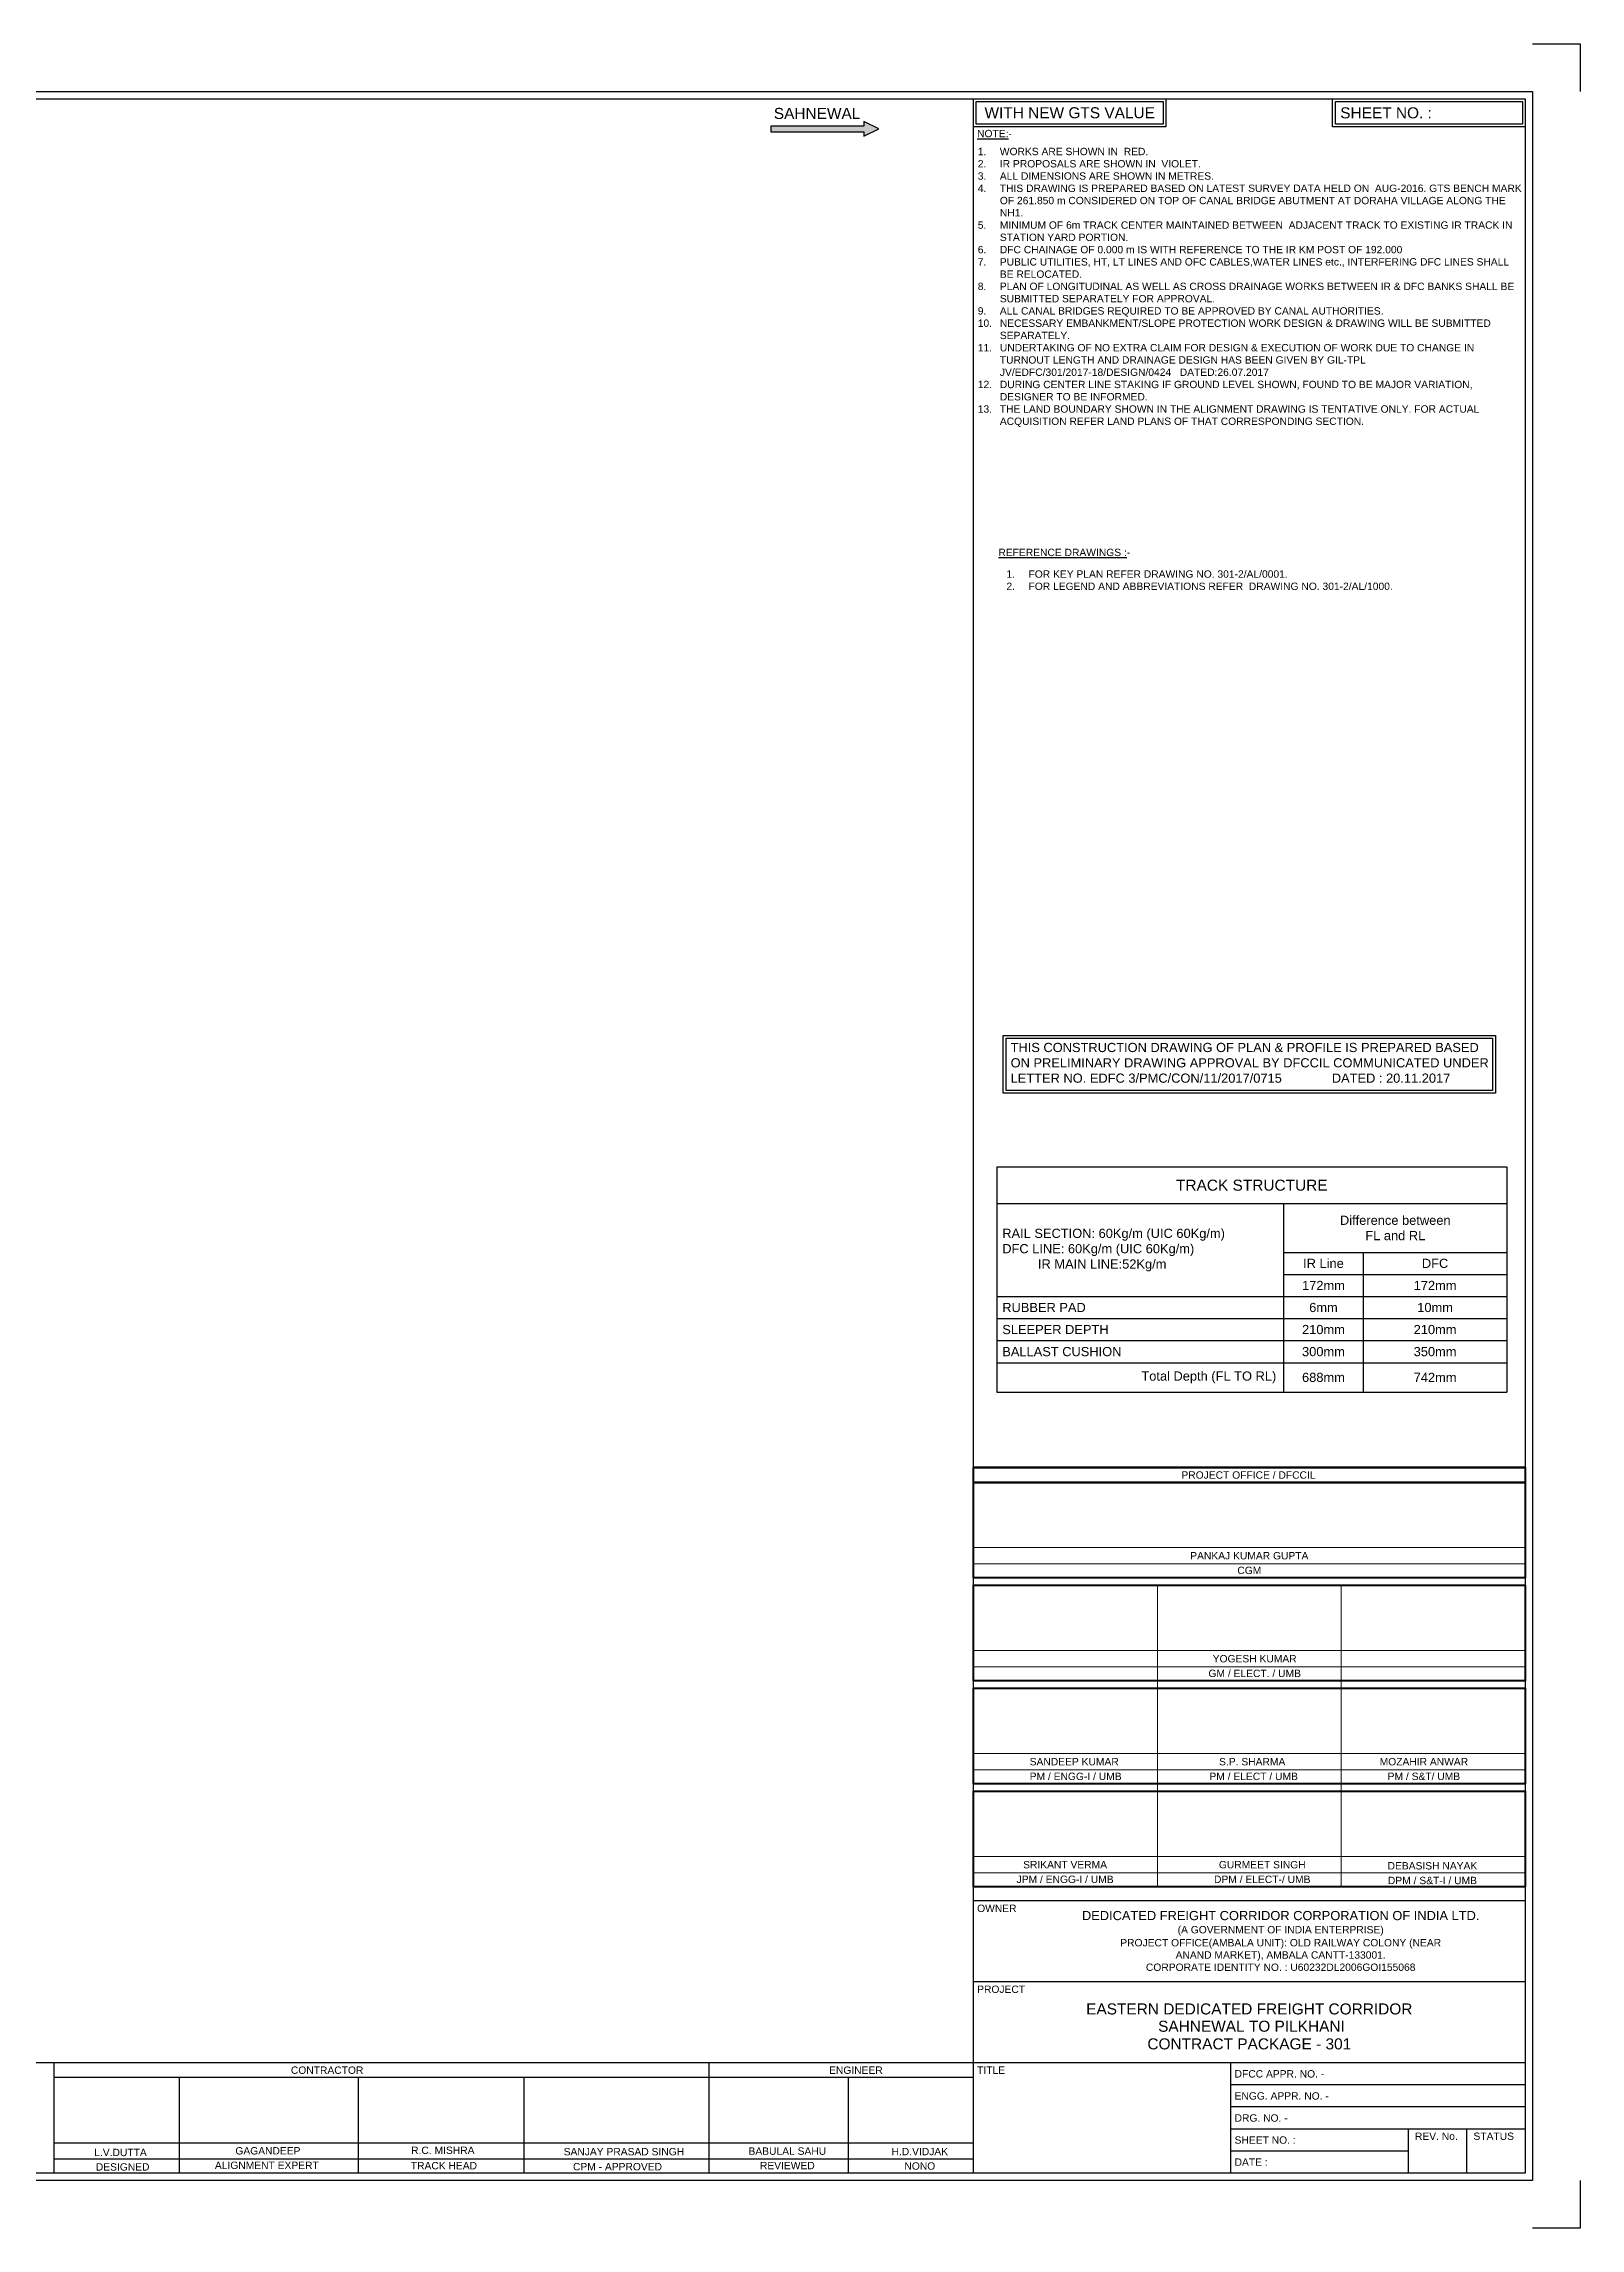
# Paper-space layout 'Layout1' of a CAD drawing. Header units: metres, sheet in millimetres. Extents: x -19 to 822, y -32 to 562.
# Drawn here: x 405 to 822, y -32 to 562 of the extents above; entities that cross this region are included whole.
import ezdxf
from ezdxf.enums import TextEntityAlignment as Align

# ---------------------------------------------------------------- set-up
doc = ezdxf.new("R2010")
doc.units = ezdxf.units.M
doc.header["$MEASUREMENT"] = 0
for name, color, linetype in [('DIRECTION', 7, 'Continuous'), ('NOTES', 7, 'Continuous'), ('SHEET NO.', 7, 'Continuous'), ('title', 7, 'Continuous')]:
    doc.layers.add(name, color=color, linetype=linetype)
doc.styles.get("Standard").update_dxf_attribs({"font": 'arial.ttf'})
doc.styles.add('Style-Arial', font='arial.ttf')

# ---------------------------------------------------------------- blocks, each defined once
blk = doc.blocks.new('*U6728')
at = {"transparency": 33554534}
h = blk.add_hatch(color=256, dxfattribs=at)
h.dxf.hatch_style = 1
h.paths.add_polyline_path([(-27.65, 0.8), (-27.65, -0.8), (-2.31, -0.8), (-2.31, -2), (1.69, 0), (-2.31, 2), (-2.31, 0.8)])
blk.add_lwpolyline([(-27.65, 0.8), (-27.65, -0.8), (-2.31, -0.8), (-2.31, -2), (1.69, 0), (-2.31, 2), (-2.31, 0.8)], close=True)
blk = doc.blocks.new('*T6729')
at = {"color": 0, "linetype": 'ByBlock', "lineweight": -2, "transparency": 16777216}
for p, q in [((0, 0), (138.71, 0)), ((0, 0), (0, -61.25)), ((138.71, 0), (138.71, -61.25)), ((0, -10), (138.71, -10)), ((78, -10), (78, -61.25)), ((78, -23.25), (138.71, -23.25)), ((99.65, -23.25), (99.65, -61.25)), ((78, -29.25), (138.71, -29.25)), ((0, -35.25), (138.71, -35.25)), ((0, -41.25), (138.71, -41.25)), ((0, -47.25), (138.71, -47.25)), ((0, -53.25), (138.71, -53.25)), ((0, -61.25), (138.71, -61.25))]:
    blk.add_line(p, q, dxfattribs=at)
at = {"color": 0, "transparency": 16777216}
for s, insert, char_height, width, attachment_point in [('TRACK STRUCTURE', (69.35, -5), 3, 138.5893, 5), ('{\\C256;RAIL SECTION: 60Kg/m (UIC 60Kg/m) \\PDFC LINE: 60Kg/m (UIC 60Kg/m)                                  IR MAIN LINE:52Kg/m}', (1.5, -22.62), 2.5, 75.0036, 4), ('{\\C256;Difference between \\PFL and RL}', (108.36, -16.62), 2.5, 60.5858, 5), ('IR Line', (88.83, -26.25), 2.5, 21.528, 5), ('DFC', (119.18, -26.25), 2.5, 38.9378, 5), ('172mm', (88.83, -32.25), 2.5, 21.528, 5), ('172mm', (119.18, -32.25), 2.5, 38.9378, 5), ('RUBBER PAD ', (1.5, -38.25), 2.5, 75.0036, 4), ('6mm', (88.83, -38.25), 2.5, 21.528, 5), ('10mm', (119.18, -38.25), 2.5, 38.9378, 5), ('SLEEPER DEPTH', (1.5, -44.25), 2.5, 75.0036, 4), ('210mm', (88.83, -44.25), 2.5, 21.528, 5), ('210mm', (119.18, -44.25), 2.5, 38.9378, 5), ('BALLAST CUSHION', (1.5, -50.25), 2.5, 75.0036, 4), ('300mm', (88.83, -50.25), 2.5, 21.528, 5), ('350mm', (119.18, -50.25), 2.5, 38.9378, 5), ('Total Depth (FL TO RL)', (76, -57.25), 2.5, 74.0036, 6), ('688mm', (88.83, -57.25), 2.5, 21.528, 5), ('742mm', (119.18, -57.25), 2.5, 38.9378, 5)]:
    blk.add_mtext(s, dxfattribs=dict(at, insert=insert, char_height=char_height, width=width, attachment_point=attachment_point))
blk = doc.blocks.new('A$Ced22c4fa')
at = {"lineweight": 40}
for points in [[(150, 161.83), (0, 161.83)], [(150, 131.83), (0, 131.83)], [(150, 131.83), (0, 131.83)], [(150, 103.83), (0, 103.83)], [(150, 103.83), (0, 103.83)]]:
    blk.add_lwpolyline(points, dxfattribs=at)
for points in [[(0, 161.83), (150, 161.83), (150, 157.83), (0, 157.83)], [(150, 131.83), (0, 131.83), (0, 157.83), (150, 157.83)], [(150, 103.83), (0, 103.83), (0, 129.83), (150, 129.83)], [(150, 75.83), (0, 75.83), (0, 101.83), (150, 101.83)], [(150, 47.83), (0, 47.83), (0, 73.83), (150, 73.83)]]:
    blk.add_lwpolyline(points, close=True, dxfattribs=at)
at = {"layer": 'title'}
for points in [[(150, 157.83), (0, 157.83)], [(150, 129.83), (0, 129.83)], [(150, 75.83), (0, 75.83)]]:
    blk.add_lwpolyline(points, dxfattribs=at)
at = {"layer": 'title', "lineweight": 15}
for points in [[(150, 140.1), (0, 140.1)], [(150, 135.65), (0, 135.65)], [(50, 47.83), (50, 129.83)], [(100, 47.83), (100, 129.83)], [(150, 112.1), (0, 112.1)], [(150, 107.65), (0, 107.65)], [(150, 84.1), (0, 84.1)], [(150, 79.65), (0, 79.65)], [(150, 56.1), (0, 56.1)], [(150, 51.65), (0, 51.65)]]:
    blk.add_lwpolyline(points, dxfattribs=at)
at = {"layer": 'title', "style": 'Style-Arial'}
for s, p in [('PROJECT OFFICE / DFCCIL', (74.77, 159.83)), ('PANKAJ KUMAR GUPTA', (75, 137.88)), ('CGM', (75, 133.89)), ('GM / ELECT. / UMB', (76.46, 105.89)), ('YOGESH KUMAR', (76.46, 109.88)), ('SANDEEP KUMAR ', (27.78, 81.88)), ('PM / ENGG-I / UMB', (27.78, 77.89)), ('PM / ELECT / UMB', (76.18, 77.89)), ('S.P. SHARMA ', (76.18, 81.88)), ('MOZAHIR ANWAR', (122.47, 81.88)), ('PM / S&T/ UMB', (122.47, 77.89)), ('SRIKANT VERMA', (24.91, 53.88)), ('GURMEET SINGH', (78.52, 53.88)), ('DEBASISH NAYAK', (124.79, 53.57)), ('JPM / ENGG-I / UMB', (24.91, 49.89)), ('DPM / ELECT-/ UMB', (78.52, 49.89)), ('DPM / S&T-I / UMB', (124.79, 49.58))]:
    blk.add_text(s, height=2, dxfattribs=at).set_placement(p, align=Align.MIDDLE_CENTER)

psp = doc.layouts.get("Layout1")

# ---------------------------------------------------------------- linework, layer by layer
at = {"layer": 'NOTES'}
for points in [[(665.45, 276.57), (665.45, 292.28), (799.25, 292.28), (799.25, 276.57)], [(666.2, 277.32), (666.2, 291.53), (798.5, 291.53), (798.5, 277.32)]]:
    psp.add_lwpolyline(points, close=True, dxfattribs=at)
at = {"layer": 'SHEET NO.'}
for points in [[(657.35, 539.35), (657.35, 546.96), (709.68, 546.96), (709.68, 539.35)], [(755.01, 539.35), (755.01, 546.96), (807.35, 546.96), (807.35, 539.35)], [(658.1, 540.1), (658.1, 546.21), (708.93, 546.21), (708.93, 540.1)], [(755.76, 540.1), (755.76, 546.21), (806.6, 546.21), (806.6, 540.1)]]:
    psp.add_lwpolyline(points, close=True, dxfattribs=at)
at = {"layer": 'title'}
for points in [[(809.35, 561.96), (822.35, 561.96), (822.35, 548.96)], [(657.35, 12.96), (657.35, 546.96)], [(657.35, 145.33), (657.35, 175.33)], [(657.35, 117.33), (657.35, 147.33)], [(657.35, 89.38), (657.35, 119.38)], [(657.35, 59.13), (657.35, 89.13)], [(807.35, 56.96), (657.35, 56.96)], [(807.35, 34.96), (657.35, 34.96)], [(807.35, 12.96), (-3.65, 12.96)], [(407.35, -17.04), (407.35, 12.96)], [(585.5, -17.04), (585.5, 12.96)], [(657.35, -17.04), (657.35, 12.96)], [(727.35, -17.04), (727.35, 12.96)], [(657.35, 8.96), (407.35, 8.96)], [(441.44, -17.04), (441.44, 8.96)], [(490.13, -17.04), (490.13, 8.96)], [(535.18, -17.04), (535.18, 8.96)], [(623.35, -17.04), (623.35, 8.96)], [(807.35, 6.96), (727.35, 6.96)], [(807.35, 0.96), (727.35, 0.96)], [(807.35, -5.04), (727.35, -5.04)], [(775.52, -5.04), (775.52, -17.04)], [(791.43, -5.04), (791.43, -17.04)], [(657.35, -8.88), (407.35, -8.88)], [(775.52, -11.04), (727.35, -11.04)], [(657.35, -13.21), (407.35, -13.21)], [(822.35, -19.04), (822.35, -32.04), (809.35, -32.04)]]:
    psp.add_lwpolyline(points, dxfattribs=at)
for points in [[(809.35, -19.04), (-5.65, -19.04), (-5.65, 548.96), (809.35, 548.96)], [(807.35, -17.04), (-3.65, -17.04), (-3.65, 546.96), (807.35, 546.96)]]:
    psp.add_lwpolyline(points, close=True, dxfattribs=at)

# ---------------------------------------------------------------- block references
for name, p in [('*T6729', (663.68, 256.57)), ('A$Ced22c4fa', (657.35, 12.96))]:
    psp.add_blockref(name, p)
at = {"layer": 'DIRECTION'}
psp.add_blockref('*U6728', (629.89, 538.78), dxfattribs=at)

# ---------------------------------------------------------------- texts
at = {"layer": 'DIRECTION', "linetype": 'Continuous'}
psp.add_text('SAHNEWAL', height=3, dxfattribs=at).set_placement((603.07, 541.5))
at = {"layer": 'NOTES', "color": 7}
for s, p in [('%%UNOTE:%%U-', (658.33, 536.53)), ('%%UREFERENCE DRAWINGS :%%U-', (664.12, 422.64))]:
    psp.add_text(s, height=2, dxfattribs=at).set_placement(p)
at = {"layer": 'NOTES', "color": 7, "attachment_point": 1}
for s, insert, char_height, width in [('\\pxi-3,l3,t3;1.^IWORKS ARE SHOWN IN  {\\C1;RED. \\P}2.^IIR PROPOSALS ARE SHOWN IN  {\\C190;VIOLET.\\P}3.^IALL DIMENSIONS ARE SHOWN IN METRES.\\P4.^ITHIS DRAWING IS PREPARED BASED ON LATEST SURVEY DATA HELD ON  AUG-2016. GTS BENCH MARK OF 261.850 m CONSIDERED ON TOP OF CANAL BRIDGE ABUTMENT AT DORAHA VILLAGE ALONG THE NH1. \\P5.^IMINIMUM OF 6m TRACK CENTER MAINTAINED BETWEEN  ADJACENT TRACK TO EXISTING IR TRACK IN STATION YARD PORTION.\\P6.^IDFC CHAINAGE OF 0.000 m IS WITH REFERENCE TO THE IR KM POST OF 192.000\\P7.^IPUBLIC UTILITIES, HT, LT LINES AND OFC CABLES,WATER LINES etc., INTERFERING DFC LINES SHALL   BE RELOCATED.\\P8.^IPLAN OF LONGITUDINAL AS WELL AS CROSS DRAINAGE WORKS BETWEEN IR & DFC BANKS SHALL BE SUBMITTED SEPARATELY FOR APPROVAL.\\P{\\C256;9.^IALL CANAL BRIDGES REQUIRED TO BE APPROVED BY CANAL AUTHORITIES.\\P}10.^INECESSARY EMBANKMENT/SLOPE PROTECTION WORK DESIGN & DRAWING WILL BE SUBMITTED SEPARATELY.\\P11.^IUNDERTAKING OF NO EXTRA CLAIM FOR DESIGN & EXECUTION OF WORK DUE TO CHANGE IN TURNOUT LENGTH AND DRAINAGE DESIGN HAS BEEN GIVEN BY GIL-TPL JV/EDFC/301/2017-18/DESIGN/0424   DATED:26.07.2017^I\\P12.^IDURING CENTER LINE STAKING IF GROUND LEVEL SHOWN, FOUND TO BE MAJOR VARIATION, DESIGNER TO BE INFORMED.\\P13.^ITHE LAND BOUNDARY SHOWN IN THE ALIGNMENT DRAWING IS TENTATIVE ONLY. FOR ACTUAL ACQUISITION REFER LAND PLANS OF THAT CORRESPONDING SECTION.', (658.52, 533.65), 2, 148.6875), ('\\pxi-3,l4,sm1,t4;1.^IFOR KEY PLAN REFER DRAWING NO. 301-2/AL/0001.\\P2.^IFOR LEGEND AND ABBREVIATIONS REFER  DRAWING NO. 301-2/AL/1000.', (664.31, 418.76), 2, 140.1236), ('\\pxi-3,l3,ql,t3;THIS CONSTRUCTION DRAWING OF PLAN & PROFILE IS PREPARED BASED\\PON PRELIMINARY DRAWING APPROVAL BY DFCCIL COMMUNICATED UNDER\\PLETTER NO. EDFC 3/PMC/CON/11/2017/0715              DATED : 20.11.2017', (667.45, 290.28), 2.5, 129.9943)]:
    psp.add_mtext(s, dxfattribs=dict(at, insert=insert, char_height=char_height, width=width))
at = {"layer": 'SHEET NO.', "char_height": 3, "style": 'Style-Arial'}
for s, insert, width, attachment_point in [('WITH NEW GTS VALUE', (683.52, 543.16), 46.1412, 5), ('SHEET NO. : ', (757.08, 544.66), 26.0812, 1)]:
    psp.add_mtext(s, dxfattribs=dict(at, insert=insert, width=width, attachment_point=attachment_point))
at = {"layer": 'title', "style": 'Style-Arial'}
for s, p in [('OWNER', (658.35, 53.96)), ('PROJECT', (658.35, 31.96)), ('TITLE', (658.35, 9.96))]:
    psp.add_text(s, height=2, dxfattribs=at).set_placement(p)
for s, height, p in [('DEDICATED FREIGHT CORRIDOR CORPORATION OF INDIA LTD.', 2.5, (740.88, 51.75)), ('(A GOVERNMENT OF INDIA ENTERPRISE)', 2, (740.88, 48.16)), ('EASTERN DEDICATED FREIGHT CORRIDOR', 3, (732.35, 26.11)), (' SAHNEWAL TO PILKHANI', 3, (732.35, 21.41)), ('CONTRACT PACKAGE - 301', 3, (732.35, 16.61))]:
    psp.add_text(s, height=height, dxfattribs=at).set_placement(p, align=Align.CENTER)
for s, p in [('CONTRACTOR', (481.61, 10.96)), ('ENGINEER', (625.38, 10.96)), ('L.V.DUTTA', (425.43, -11.41)), ('GAGANDEEP', (465.51, -10.97)), ('R.C. MISHRA', (513.07, -10.83)), ('SANJAY PRASAD SINGH', (562.3, -11.2)), ('BABULAL SAHU', (606.74, -11.05)), ('H.D.VIDJAK', (642.76, -11.17)), ('DESIGNED', (426.02, -15.35)), ('ALIGNMENT EXPERT  ', (465.99, -14.91)), ('TRACK HEAD', (513.37, -15)), ('CPM - APPROVED', (560.56, -15.28)), ('REVIEWED', (606.74, -14.98)), ('NONO', (642.76, -15.1))]:
    psp.add_text(s, height=2, dxfattribs=at).set_placement(p, align=Align.MIDDLE_CENTER)
for s, p in [('DFCC APPR. NO. -', (728.35, 9.96)), ('ENGG. APPR. NO. -', (728.35, 3.96)), ('DRG. NO. -', (728.35, -2.04)), ('SHEET NO. :', (728.35, -8.04)), ('REV. No.', (777.39, -7)), ('STATUS  ', (793.3, -7)), ('DATE :', (728.35, -14.04))]:
    psp.add_text(s, height=2, dxfattribs=at).set_placement(p, align=Align.MIDDLE_LEFT)
at = {"layer": 'title', "insert": (740.88, 42.27), "char_height": 2, "width": 97.218, "attachment_point": 5, "style": 'Style-Arial'}
psp.add_mtext('PROJECT OFFICE(AMBALA UNIT): OLD RAILWAY COLONY (NEAR ANAND MARKET), AMBALA CANTT-133001.\\PCORPORATE IDENTITY NO. : U60232DL2006GOI155068', dxfattribs=at)

doc.saveas('drawing.dxf')
